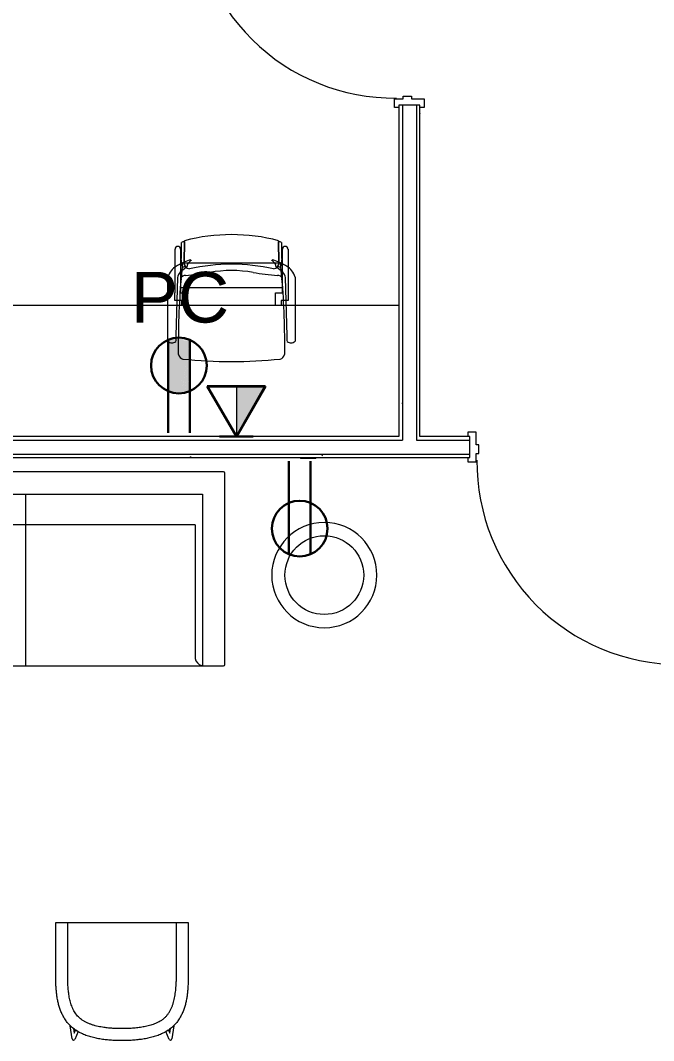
# Model space of a CAD drawing. Header units: inches. Extents: x 1076 to 2563, y 349 to 2134.
# Drawn here: x 1656.5 to 1769.1, y 1560.4 to 1741.7 of the extents above; entities that cross this region are included whole.
import ezdxf

# ---------------------------------------------------------------- set-up
doc = ezdxf.new("R2010")
doc.units = ezdxf.units.IN
doc.header["$MEASUREMENT"] = 0
for name, color, linetype, lineweight in [('A-ANNO-NOTE', 131, 'Continuous', 30), ('A-DOOR', 31, 'Continuous', 13), ('A-WALL', 113, 'Continuous', 13), ('A-WALL-PATT', 111, 'Continuous', 13), ('E-ELEC-FIXT', 91, 'Continuous', 9), ('I-FURN', 30, 'Continuous', 9), ('I-WALL', 2, 'Continuous', 13), ('Q-CASE', 31, 'Continuous', 13)]:
    doc.layers.add(name, color=color, linetype=linetype, lineweight=lineweight)
doc.styles.add('Swis721 Lt BT', font='swissl.ttf', dxfattribs={"height": 9})
pattern_1 = [(0, (0, 0), (30.72, 7.68), [1.267, -21.773, 1.267, -21.773, -122.88]), (0, (0, 0), (30.72, 7.68), [-46.08, 1.267, -44.813, 1.267, -21.773, -53.76]), (0, (0, 0), (30.72, 7.68), [-115.2, 1.267, -14.093, 1.267, -37.133]), (120, (11.52, 3.84), (-22.011075, 22.7643), [1.267, -21.773, 1.267, -21.773, -122.88]), (120, (11.52, 3.84), (-22.011075, 22.7643), [-46.08, 1.267, -44.813, 1.267, -21.773, -53.76]), (120, (11.52, 3.84), (-22.011075, 22.7643), [-115.2, 1.267, -14.093, 1.267, -37.133]), (240, (15.36, 19.2), (-8.708925, -30.4443), [1.267, -21.773, 1.267, -21.773, -122.88]), (240, (15.36, 19.2), (-8.708925, -30.4443), [-46.08, 1.267, -44.813, 1.267, -21.773, -53.76]), (240, (15.36, 19.2), (-8.708925, -30.4443), [-115.2, 1.267, -14.093, 1.267, -37.133])]

# ---------------------------------------------------------------- blocks, each defined once
blk = doc.blocks.new('Casework 14 - Casework 1-7590138-Level XX  POWER _ SIGNAL')
at = {"layer": 'Q-CASE', "lineweight": 9}
for p, q in [((1555.35, 1691.07), (1540.73, 1691.07)), ((1571.12, 1691.07), (1555.35, 1691.07)), ((1572.71, 1691.07), (1571.12, 1691.07)), ((1573.2, 1691.07), (1572.71, 1691.07)), ((1590.91, 1691.07), (1573.2, 1691.07)), ((1591.69, 1691.07), (1590.93, 1691.07)), ((1592.18, 1691.07), (1591.69, 1691.07)), ((1593.77, 1691.07), (1592.18, 1691.07)), ((1625.73, 1691.07), (1593.77, 1691.07)), ((1627.32, 1691.07), (1625.73, 1691.07)), ((1627.8, 1691.07), (1627.32, 1691.07)), ((1646.3, 1691.07), (1627.8, 1691.07)), ((1646.79, 1691.07), (1646.3, 1691.07)), ((1648.38, 1691.07), (1646.79, 1691.07)), ((1682.73, 1691.07), (1648.38, 1691.07)), ((1684.32, 1691.07), (1682.73, 1691.07)), ((1684.8, 1691.07), (1684.32, 1691.07)), ((1703.3, 1691.07), (1684.8, 1691.07)), ((1703.79, 1691.07), (1703.3, 1691.07)), ((1705.38, 1691.07), (1703.79, 1691.07)), ((1723.78, 1691.07), (1705.38, 1691.07))]:
    blk.add_line(p, q, dxfattribs=at)
blk = doc.blocks.new('Door - Single - Solid Door-7669387-Level XX  POWER _ SIGNAL')
at = {"layer": 'A-DOOR'}
for p, q in [((-14.01, 38.71), (-12.63, 38.71)), ((-14.01, 2.71), (-14.01, 38.71)), ((-12.63, 38.71), (-12.63, 2.71)), ((-12.63, 2.71), (-14.01, 2.71))]:
    blk.add_line(p, q, dxfattribs=at)
at = {"layer": 'A-DOOR', "lineweight": 9}
for p, q in [((-15.63, 2.71), (-15.63, 1.96)), ((-14.13, 2.71), (-15.63, 2.71)), ((-14.13, 1.21), (-14.13, 2.71)), ((23.62, 2.71), (22.12, 2.71)), ((22.12, 2.71), (22.12, 1.21)), ((23.62, 1.96), (23.62, 2.71)), ((-13.63, 1.21), (-14.13, 1.21)), ((-13.63, -0.29), (-13.63, 1.21)), ((22.12, 1.21), (21.62, 1.21)), ((21.62, 1.21), (21.62, -0.29)), ((-15.63, -1.79), (-15.63, -2.54)), ((-14.13, -2.54), (-14.13, -0.29)), ((-14.13, -0.29), (-13.63, -0.29)), ((21.62, -0.29), (22.12, -0.29)), ((22.12, -0.29), (22.12, -2.54)), ((23.62, -2.54), (23.62, -1.79)), ((-15.63, -2.54), (-14.13, -2.54)), ((22.12, -2.54), (23.62, -2.54))]:
    blk.add_line(p, q, dxfattribs=at)
blk.add_arc((-14.01, 2.71), 36, 359.5, 90, dxfattribs=at)
blk = doc.blocks.new('Door - Single - Solid Door-V12-Level XX  POWER _ SIGNAL')
at = {"layer": 'A-DOOR', "lineweight": 9}
for p, q in [((-15.63, 2.54), (-14.13, 2.54)), ((-15.63, 1.79), (-15.63, 2.54)), ((-14.13, 2.54), (-14.13, 0.29)), ((22.12, 2.54), (23.62, 2.54)), ((22.12, 0.29), (22.12, 2.54)), ((23.62, 2.54), (23.62, 1.79)), ((-14.13, 0.29), (-13.63, 0.29)), ((-13.63, 0.29), (-13.63, -1.21)), ((21.62, 0.29), (22.12, 0.29)), ((21.62, -1.21), (21.62, 0.29)), ((-14.13, -1.21), (-14.13, -2.71)), ((-13.63, -1.21), (-14.13, -1.21)), ((22.12, -1.21), (21.62, -1.21)), ((22.12, -2.71), (22.12, -1.21)), ((-15.63, -2.71), (-15.63, -1.96)), ((-14.13, -2.71), (-15.63, -2.71)), ((23.62, -2.71), (22.12, -2.71)), ((23.62, -1.96), (23.62, -2.71))]:
    blk.add_line(p, q, dxfattribs=at)
at = {"layer": 'A-DOOR'}
for p, q in [((-12.63, -2.71), (-14.01, -2.71)), ((-14.01, -2.71), (-14.01, -38.71)), ((-12.63, -38.71), (-12.63, -2.71)), ((-14.01, -38.71), (-12.63, -38.71))]:
    blk.add_line(p, q, dxfattribs=at)
at = {"layer": 'A-DOOR', "lineweight": 9}
blk.add_arc((-14.01, -2.71), 36, 270, 0.5, dxfattribs=at)
blk = doc.blocks.new('F-Haworth_Chair_X99-Seminar - X99 Seminar Chair with Glides-V43-Level XX  POWER _ SIGNAL')
at = {"layer": 'I-FURN'}
for p, q in [((-11.32, 5.48), (-11.3, 6.32)), ((-11.32, -5.06), (-11.32, 5.48)), ((-9.92, 6.36), (-9.92, 5.36)), ((9.92, 5.36), (9.92, 6.36)), ((11.3, 6.32), (11.32, 5.48)), ((11.32, 5.48), (11.32, -5.06)), ((-9.92, 5.36), (-9.57, -4.97)), ((9.57, -4.97), (9.92, 5.36)), ((-8.82, -0.89), (-8.82, 0)), ((-7.83, 0), (-7.83, -2.27)), ((7.83, -2.27), (7.83, 0)), ((8.82, 0), (8.82, -0.89)), ((-10.07, -0.89), (-9.71, -0.89)), ((-10.07, -2.27), (-10.07, -0.89)), ((-9.71, -0.89), (-9.2, -0.89)), ((-9.2, -0.89), (-8.82, -0.89)), ((8.82, -0.89), (9.2, -0.89)), ((9.2, -0.89), (9.71, -0.89)), ((9.71, -0.89), (10.07, -0.89)), ((10.07, -0.89), (10.07, -2.27)), ((-10.04, -2.27), (-10.07, -2.27)), ((-10.04, -4.99), (-10.04, -2.27)), ((-9.07, -3.12), (-7.12, -3.12)), ((-9.07, -3.2), (-9.07, -3.12)), ((-8.9, -4.8), (-9.07, -3.2)), ((-9.04, -2.27), (-9.04, -3.12)), ((-7.83, -2.27), (-9.04, -2.27)), ((-9.04, -3.12), (-9.04, -3.43)), ((-9.04, -3.43), (-9.04, -3.62)), ((-9.04, -3.62), (-9.04, -5.99)), ((-7.09, -3.12), (9.07, -3.12)), ((9.04, -2.27), (7.83, -2.27)), ((9.07, -3.2), (8.9, -4.8)), ((9.04, -3.12), (9.04, -2.27)), ((9.04, -3.43), (9.04, -3.12)), ((9.04, -3.62), (9.04, -3.43)), ((9.04, -5.99), (9.04, -3.62)), ((9.07, -3.12), (9.07, -3.2)), ((10.04, -2.27), (10.04, -4.99)), ((10.07, -2.27), (10.04, -2.27)), ((-10.04, -6.81), (-10.04, -5)), ((-8.88, -4.99), (-8.89, -4.91)), ((-8.75, -6.22), (-8.88, -4.99)), ((8.88, -4.99), (8.75, -6.22)), ((8.89, -4.91), (8.88, -4.99)), ((10.04, -5), (10.04, -6.81)), ((-10.04, -10.02), (-10.04, -6.81)), ((-9.13, -5.92), (-8.07, -6.77)), ((-9.04, -5.99), (-9.04, -7.4)), ((-8.68, -6.87), (-8.75, -6.22)), ((-8.62, -7.42), (-8.68, -6.87)), ((-8.61, -6.81), (-8.23, -6.95)), ((-8.03, -6.81), (-7.95, -6.87)), ((7.95, -6.87), (8.03, -6.81)), ((8.07, -6.77), (9.13, -5.92)), ((8.23, -6.95), (8.61, -6.81)), ((8.68, -6.87), (8.62, -7.42)), ((8.75, -6.22), (8.68, -6.87)), ((9.04, -7.4), (9.04, -5.99)), ((10.04, -6.81), (10.04, -10.02)), ((-9.04, -7.4), (-9.04, -10.02)), ((-8.6, -7.6), (-8.62, -7.43)), ((-8.49, -7.6), (-8.56, -7.6)), ((-8.42, -7.57), (-8.34, -11.37)), ((-8.34, -11.52), (-8.42, -7.57)), ((-7.65, -7.6), (-8.4, -7.6)), ((7.65, -7.6), (-7.65, -7.6)), ((-7.18, -7.99), (-7.21, -8.13)), ((7.21, -8.13), (7.18, -7.99)), ((8.4, -7.6), (7.65, -7.6)), ((8.34, -11.37), (8.42, -7.57)), ((8.42, -7.57), (8.34, -11.52)), ((8.56, -7.6), (8.49, -7.6)), ((8.62, -7.43), (8.6, -7.6)), ((9.04, -10.02), (9.04, -7.4))]:
    blk.add_line(p, q, dxfattribs=at)
for centre, radius, start, end in [((-8.21, 8.28), 1.31, 110.0433, 159.9567), ((0, -75.01), 84.96, 84.1475, 95.8525), ((8.21, 8.28), 1.31, 20.0433, 69.9567), ((144.06, 7.32), 153.52, 179.4749, 184.5213), ((-144.06, 7.32), 153.52, 355.4787, 0.5251), ((-10.58, 5.68), 0.956, 45.8901, 138.1099), ((10.58, 5.68), 0.956, 41.8901, 134.1099), ((-7.87, -3.92), 3.63, 198.1789, 238.0478), ((-8.18, -4.9), 1.39, 182.8013, 227.1078), ((-8.24, -4.59), 0.763, 194.2338, 275.7662), ((-11.32, -48.08), 42.84, 79.9767, 85.7699), ((11.32, -48.08), 42.84, 94.2301, 100.0233), ((8.24, -4.59), 0.763, 264.2338, 345.7662), ((8.18, -4.9), 1.39, 312.8922, 357.1987), ((7.87, -3.92), 3.63, 301.9522, 341.8211), ((-4.71, 1.15), 9.61, 238.0478, 243.9964), ((-5.2, -7.86), 3.74, 170.0936, 184.0143), ((-8.28, -7.33), 0.613, 122.5427, 170.0936), ((-7.37, -7.55), 1.05, 95.9554, 181.1786), ((-7.37, -7.55), 1.05, 145.2002, 181.1786), ((-6.55, -6.76), 1.38, 185.0878, 212.4248), ((0, 26.49), 33.83, 257.2285, 282.7715), ((0, 15.97), 22.19, 259.9767, 280.0233), ((7.37, -7.55), 1.05, 358.8214, 84.0446), ((6.55, -6.76), 1.38, 327.5752, 354.9122), ((7.37, -7.55), 1.05, 358.8214, 34.7998), ((8.28, -7.33), 0.613, 9.9064, 57.4573), ((5.2, -7.86), 3.74, 355.9857, 9.9064), ((4.71, 1.15), 9.61, 296.0036, 301.9522), ((-36.06, -10.03), 27.2, 357.4882, 4.0143), ((-4.71, 1.15), 9.61, 243.9964, 246.4906), ((-4.71, 1.15), 9.61, 246.6393, 247.073), ((-4.71, 1.15), 9.61, 247.2631, 254.9334), ((-6.55, -6.76), 1.38, 214.0187, 242.9497), ((6.55, -6.76), 1.38, 297.0503, 325.9813), ((4.71, 1.15), 9.61, 285.0666, 292.7369), ((4.71, 1.15), 9.61, 292.927, 293.3607), ((4.71, 1.15), 9.61, 293.5094, 296.0036), ((36.06, -10.03), 27.2, 175.9857, 182.5118), ((-9.54, -10.02), 0.498, 180, 0), ((9.54, -10.02), 0.498, 180, 0), ((0, 20.73), 33.17, 254.4478, 255.4234), ((0, 20.29), 32.89, 255.304, 284.6925), ((0, 20.73), 33.17, 284.5766, 285.5522)]:
    blk.add_arc(centre, radius, start, end, dxfattribs=at)
blk = doc.blocks.new('Seating-Lounge_Sofa-Teknion-STLA_Infinito-R2014 - Three Seater-7396174-Level XX  POWER _ SIGNAL')
at = {"layer": 'I-FURN'}
for p, q in [((-51, 17.01), (-51, -17.01)), ((50.75, 17.26), (-50.75, 17.26)), ((51, -17.01), (51, 17.01)), ((-47, 13.26), (47, 13.26)), ((-47, -17.26), (-47, 13.26)), ((-15.6, -17.26), (-15.6, 13.26)), ((15.6, -17.26), (15.6, 13.26)), ((47, 13.26), (47, -17.26)), ((-45.69, 7.84), (-45.69, -15.91)), ((45.69, 7.84), (-45.69, 7.84)), ((45.69, 7.84), (45.69, -15.91)), ((-50.75, -17.26), (50.75, -17.26))]:
    blk.add_line(p, q, dxfattribs=at)
for centre, radius, start, end in [((-50.75, 17.01), 0.25, 90, 180), ((50.75, 17.01), 0.25, 360, 90), ((-47.44, -15.51), 1.8, 289.8454, 347.1609), ((47.44, -15.51), 1.8, 192.8391, 250.1546), ((-50.75, -17.01), 0.25, 180, 270), ((50.75, -17.01), 0.25, 270, 360)]:
    blk.add_arc(centre, radius, start, end, dxfattribs=at)
blk = doc.blocks.new('Seating-Chair-Teknion-BBTCS_Tulip-R2013 - Sled Work Chair-7383291-Level XX  POWER _ SIGNAL')
at = {"layer": 'I-FURN'}
for p, q in [((-11.75, 0), (-11.75, 10.5)), ((-11.75, 10.5), (11.75, 10.5)), ((-9.62, 0), (-9.62, 10.5)), ((9.63, 10.5), (9.63, 0)), ((11.75, 10.5), (11.75, 0)), ((-8.84, -10.2), (-9.19, -7.85)), ((-8.6, -8.34), (-8.48, -9.18)), ((-8.48, -9.18), (-8.23, -8.57)), ((-7.8, -8.86), (-8.38, -10.29)), ((-8.23, -8.57), (-7.8, -8.86)), ((7.8, -8.86), (8.23, -8.57)), ((8.38, -10.29), (7.8, -8.86)), ((8.23, -8.57), (8.48, -9.18)), ((8.48, -9.18), (8.6, -8.34)), ((9.19, -7.85), (8.84, -10.2))]:
    blk.add_line(p, q, dxfattribs=at)
for centre, radius, start, end in [((-2.42, -0.37), 10.09, 227.8649, 232.2029), ((2.42, -0.37), 10.09, 307.7971, 312.1351), ((-8.59, -10.15), 0.253, 189.7663, 326.4154), ((8.59, -10.15), 0.253, 213.5846, 350.2337)]:
    blk.add_arc(centre, radius, start, end, dxfattribs=at)
for points, knots in [([(-8.81, -8.21), (-9, -8.04), (-9.37, -7.69), (-9.85, -7.13), (-10.2, -6.61), (-10.45, -6.17), (-10.62, -5.84), (-10.78, -5.5), (-10.92, -5.15), (-11.05, -4.8), (-11.16, -4.44), (-11.26, -4.08), (-11.38, -3.6), (-11.48, -3.11), (-11.56, -2.62), (-11.62, -2.12), (-11.69, -1.5), (-11.73, -0.75), (-11.75, -0.25), (-11.75, 0)], [-1, -1, -1, -1, -0.916667, -0.833333, -0.75, -0.708333, -0.666667, -0.625, -0.583333, -0.541667, -0.5, -0.458333, -0.416667, -0.333333, -0.291667, -0.25, -0.166667, -0.083333, 0, 0, 0, 0]), ([(-7.2, -6.77), (-7.45, -6.58), (-7.79, -6.26), (-8.18, -5.78), (-8.44, -5.39), (-8.63, -5.05), (-8.76, -4.77), (-8.89, -4.49), (-9.02, -4.13), (-9.16, -3.68), (-9.28, -3.23), (-9.4, -2.63), (-9.51, -1.87), (-9.59, -0.94), (-9.62, -0.32), (-9.62, 0)], [-1, -1, -1, -1, -0.875, -0.8125, -0.75, -0.6875, -0.65625, -0.625, -0.5625, -0.5, -0.4375, -0.375, -0.25, -0.125, 0, 0, 0, 0]), ([(7.2, -6.77), (7.35, -6.66), (7.62, -6.42), (7.97, -6.05), (8.24, -5.7), (8.43, -5.4), (8.57, -5.17), (8.69, -4.94), (8.84, -4.61), (9, -4.2), (9.16, -3.69), (9.29, -3.17), (9.39, -2.65), (9.48, -2.12), (9.54, -1.59), (9.6, -0.89), (9.62, -0.35), (9.63, 0)], [0, 0, 0, 0, 0.071429, 0.142857, 0.214286, 0.25, 0.285714, 0.321429, 0.357143, 0.428571, 0.5, 0.571429, 0.642857, 0.714286, 0.785714, 0.857143, 1, 1, 1, 1]), ([(11.75, 0), (11.75, -0.25), (11.73, -0.75), (11.68, -1.5), (11.61, -2.24), (11.52, -2.86), (11.43, -3.35), (11.35, -3.72), (11.26, -4.08), (11.16, -4.44), (11.05, -4.8), (10.92, -5.15), (10.78, -5.5), (10.57, -5.95), (10.27, -6.5), (9.85, -7.13), (9.37, -7.69), (9, -8.04), (8.81, -8.21)], [-1, -1, -1, -1, -0.916667, -0.833333, -0.75, -0.666667, -0.625, -0.583333, -0.541667, -0.5, -0.458333, -0.416667, -0.375, -0.333333, -0.25, -0.166667, -0.083333, 0, 0, 0, 0]), ([(0, -8.37), (-0.27, -8.38), (-0.68, -8.37), (-1.22, -8.35), (-1.61, -8.33), (-2.01, -8.3), (-2.41, -8.27), (-2.81, -8.22), (-3.25, -8.16), (-3.74, -8.09), (-4.26, -7.98), (-4.78, -7.86), (-5.21, -7.73), (-5.55, -7.61), (-5.88, -7.49), (-6.29, -7.31), (-6.75, -7.06), (-7.05, -6.87), (-7.2, -6.77)], [-1, -1, -1, -1, -0.892857, -0.839286, -0.785714, -0.732143, -0.678571, -0.625, -0.571429, -0.5, -0.428571, -0.357143, -0.285714, -0.25, -0.214286, -0.142857, -0.071429, 0, 0, 0, 0]), ([(7.2, -6.77), (6.94, -6.95), (6.55, -7.19), (5.98, -7.45), (5.55, -7.62), (5.1, -7.76), (4.5, -7.93), (3.74, -8.09), (2.81, -8.23), (1.88, -8.32), (0.95, -8.36), (0.32, -8.38), (0, -8.37)], [-1, -1, -1, -1, -0.875, -0.8125, -0.75, -0.6875, -0.625, -0.5, -0.375, -0.25, -0.125, 0, 0, 0, 0]), ([(0, -10.5), (-0.31, -10.5), (-0.94, -10.49), (-1.87, -10.45), (-2.79, -10.37), (-3.55, -10.27), (-4.16, -10.17), (-4.62, -10.08), (-5.07, -9.98), (-5.52, -9.85), (-5.96, -9.72), (-6.4, -9.57), (-6.84, -9.4), (-7.25, -9.2), (-7.66, -8.99), (-8.19, -8.67), (-8.57, -8.4), (-8.81, -8.21)], [-1, -1, -1, -1, -0.9, -0.8, -0.7, -0.6, -0.55, -0.5, -0.45, -0.4, -0.35, -0.3, -0.25, -0.2, -0.15, -0.1, 0, 0, 0, 0]), ([(8.81, -8.21), (8.57, -8.4), (8.19, -8.67), (7.66, -8.99), (7.25, -9.2), (6.84, -9.4), (6.4, -9.57), (5.96, -9.72), (5.52, -9.85), (5.07, -9.98), (4.62, -10.08), (4.16, -10.17), (3.7, -10.25), (3.25, -10.31), (2.64, -10.38), (1.87, -10.45), (0.94, -10.49), (0.31, -10.5), (0, -10.5)], [-1, -1, -1, -1, -0.9, -0.85, -0.8, -0.75, -0.7, -0.65, -0.6, -0.55, -0.5, -0.45, -0.4, -0.35, -0.3, -0.2, -0.1, 0, 0, 0, 0])]:
    blk.add_open_spline(points, degree=3, knots=knots, dxfattribs=at)
blk = doc.blocks.new('Haworth_Bong_Table - Bong-7393705-Level XX  POWER _ SIGNAL')
at = {"layer": 'I-FURN'}
blk.add_circle((0, 0), 7, dxfattribs=at)
for start, end in [(360, 180), (180, 360)]:
    blk.add_arc((0, 0), 9.35, start, end, dxfattribs=at)
blk = doc.blocks.new('PS - Power Device _Wall Base_ - Duplex-V67-Level XX  POWER _ SIGNAL')
at = {"layer": 'E-ELEC-FIXT'}
for p, q in [((2239.39, 885.76), (2242.14, 885.76)), ((2239.39, 885.76), (2239.39, 885.58)), ((2242.14, 885.58), (2242.14, 885.76))]:
    blk.add_line(p, q, dxfattribs=at)

msp = doc.modelspace()

# ---------------------------------------------------------------- hatches: boundary and pattern name
at = {"layer": 'A-ANNO-NOTE', "lineweight": 9}
for points in [[(1682.8, 1675.84), (1686.63, 1684.91), (1682.8, 1684.93), (1682.8, 1678.8)], [(1682.89, 1675.81), (1686.63, 1684.91), (1682.8, 1675.84)], [(1686.63, 1684.91), (1683.54, 1685.2), (1682.89, 1684.97)], [(1682.98, 1675.77), (1686.63, 1684.91), (1682.89, 1675.81)], [(1683.07, 1675.74), (1686.63, 1684.91), (1682.98, 1675.77)], [(1683.16, 1675.71), (1686.63, 1684.91), (1683.07, 1675.74)], [(1683.26, 1675.68), (1686.63, 1684.91), (1683.16, 1675.71)], [(1683.35, 1675.65), (1686.63, 1684.91), (1683.26, 1675.68)], [(1683.45, 1675.62), (1686.63, 1684.91), (1683.35, 1675.65)], [(1683.54, 1675.6), (1686.63, 1684.91), (1683.45, 1675.62)], [(1683.54, 1685.2), (1685.79, 1685.22), (1683.93, 1685.29)], [(1686.63, 1684.91), (1685.79, 1685.22), (1683.54, 1685.2)], [(1683.64, 1675.58), (1686.63, 1684.91), (1683.54, 1675.6)], [(1683.73, 1675.56), (1686.63, 1684.91), (1683.64, 1675.58)], [(1683.83, 1675.54), (1686.63, 1684.91), (1683.73, 1675.56)], [(1683.93, 1675.52), (1686.63, 1684.91), (1683.83, 1675.54)], [(1685.79, 1685.22), (1685.01, 1685.34), (1683.93, 1685.29)], [(1684.03, 1675.51), (1686.63, 1684.91), (1683.93, 1675.52)], [(1684.12, 1675.49), (1686.63, 1684.91), (1684.03, 1675.51)], [(1684.22, 1675.48), (1686.63, 1684.91), (1684.12, 1675.49)], [(1684.32, 1675.47), (1686.63, 1684.91), (1684.22, 1675.48)], [(1684.42, 1675.47), (1686.63, 1684.91), (1684.32, 1675.47)], [(1684.52, 1675.46), (1686.63, 1684.91), (1684.42, 1675.47)], [(1684.61, 1675.46), (1686.63, 1684.91), (1684.52, 1675.46)], [(1684.71, 1675.46), (1686.63, 1684.91), (1684.61, 1675.46)], [(1684.71, 1675.46), (1684.81, 1675.46), (1686.63, 1684.91), (1685.39, 1678.8)], [(1684.81, 1675.46), (1684.91, 1675.46), (1686.63, 1684.91), (1685.45, 1678.8)], [(1684.91, 1675.46), (1685.01, 1675.47), (1686.63, 1684.91), (1685.52, 1678.8)], [(1685.01, 1675.47), (1685.11, 1675.47), (1686.63, 1684.91), (1685.58, 1678.8)], [(1685.11, 1675.47), (1685.2, 1675.48), (1686.63, 1684.91), (1685.64, 1678.8)], [(1685.2, 1675.48), (1685.3, 1675.49), (1686.63, 1684.91), (1685.71, 1678.8)], [(1685.3, 1675.49), (1685.4, 1675.51), (1686.63, 1684.91), (1685.77, 1678.8)], [(1685.4, 1675.51), (1685.5, 1675.52), (1686.63, 1684.91), (1685.83, 1678.8)], [(1685.5, 1675.52), (1685.59, 1675.54), (1686.63, 1684.91), (1685.89, 1678.8)], [(1685.59, 1675.54), (1685.69, 1675.56), (1686.63, 1684.91), (1685.95, 1678.8)], [(1685.69, 1675.56), (1685.79, 1675.58), (1686.63, 1684.91), (1686.02, 1678.8)], [(1685.79, 1675.58), (1685.88, 1675.6), (1686.63, 1684.91), (1686.08, 1678.8)], [(1685.88, 1675.6), (1685.98, 1675.62), (1686.63, 1684.91), (1686.14, 1678.8)], [(1685.98, 1675.62), (1686.07, 1675.65), (1686.63, 1684.91), (1686.2, 1678.8)], [(1686.07, 1675.65), (1686.17, 1675.68), (1686.63, 1684.91), (1686.26, 1678.8)], [(1686.17, 1675.68), (1686.26, 1675.71), (1686.63, 1684.91), (1686.32, 1678.8)], [(1686.26, 1675.71), (1686.35, 1675.74), (1686.63, 1684.91), (1686.38, 1678.8)], [(1686.35, 1675.74), (1686.45, 1675.77), (1686.63, 1684.91), (1686.45, 1678.8)], [(1686.45, 1675.77), (1686.54, 1675.81), (1686.63, 1684.91), (1686.51, 1678.8)], [(1686.54, 1675.81), (1686.63, 1675.84), (1686.63, 1684.91), (1686.57, 1678.8)], [(1694.95, 1667.72), (1700.1, 1676.66), (1694.95, 1676.66)]]:
    msp.add_hatch(color=256, dxfattribs=at).paths.add_polyline_path(points, flags=0)
at = {"layer": 'A-WALL-PATT', "lineweight": 9}
h = msp.add_hatch(dxfattribs=at)
h.set_pattern_fill('FP_1', color=256, style=0, pattern_type=2)
h.set_pattern_definition(pattern_1)
h.paths.add_polyline_path([(1724.41, 1667.79), (1724.41, 1726.67), (1723.78, 1726.67), (1723.78, 1667.79)], flags=0)
h.paths.add_polyline_path([(1723.78, 1765.17), (1724.41, 1765.17), (1724.41, 1770.7), (1723.78, 1770.7), (1723.78, 1768.41)], flags=0)
h = msp.add_hatch(dxfattribs=at)
h.set_pattern_fill('FP_1', color=256, style=0, pattern_type=2)
h.set_pattern_definition(pattern_1)
h.paths.add_polyline_path([(1726.91, 1667.79), (1727.53, 1667.79), (1727.53, 1726.67), (1726.91, 1726.67), (1726.91, 1691.07)], flags=0)
h.paths.add_polyline_path([(1727.53, 1765.17), (1727.53, 1770.7), (1726.91, 1770.7), (1726.91, 1765.17)], flags=0)
h = msp.add_hatch(dxfattribs=at)
h.set_pattern_fill('FP_1', color=256, style=0, pattern_type=2)
h.set_pattern_definition(pattern_1)
h.paths.add_polyline_path([(1784.94, 1667.17), (1784.94, 1667.79), (1774.91, 1667.79), (1774.91, 1667.17), (1784.42, 1667.17)], flags=0)
h.paths.add_polyline_path([(1591.14, 1667.17), (1724.41, 1667.17), (1724.41, 1667.79), (1563.12, 1667.79), (1563.75, 1667.17), (1566.41, 1667.17)], flags=0)
h.paths.add_polyline_path([(1736.41, 1667.17), (1736.41, 1667.79), (1726.91, 1667.79), (1726.91, 1667.17), (1727.53, 1667.17)], flags=0)
h = msp.add_hatch(dxfattribs=at)
h.set_pattern_fill('FP_1', color=256, style=0, pattern_type=2)
h.set_pattern_definition(pattern_1)
h.paths.add_polyline_path([(1774.91, 1664.04), (1784.94, 1664.04), (1784.94, 1664.15), (1784.42, 1664.67), (1774.91, 1664.67)], flags=0)
h.paths.add_polyline_path([(1692.64, 1664.04), (1736.41, 1664.04), (1736.41, 1664.67), (1560, 1664.67), (1560, 1664.04), (1664.42, 1664.04)], flags=0)

# ---------------------------------------------------------------- linework, layer by layer
at = {"layer": 'A-ANNO-NOTE'}
for p, q in [((1682.8, 1668.45), (1682.8, 1684.97)), ((1682.8, 1668.45), (1682.8, 1684.97)), ((1686.63, 1668.45), (1686.63, 1684.97)), ((1694.91, 1667.79), (1689.75, 1676.72)), ((1689.75, 1676.72), (1700.06, 1676.72)), ((1694.95, 1667.72), (1689.79, 1676.66)), ((1689.79, 1676.66), (1700.1, 1676.66)), ((1694.91, 1667.79), (1700.06, 1676.72)), ((1694.95, 1667.72), (1700.1, 1676.66)), ((1697.91, 1667.79), (1691.91, 1667.79)), ((1704.25, 1663.39), (1704.25, 1646.86)), ((1708.08, 1663.39), (1708.08, 1646.86)), ((1708.08, 1663.39), (1708.08, 1646.86))]:
    msp.add_line(p, q, dxfattribs=at)
at = {"layer": 'A-ANNO-NOTE', "lineweight": 9}
for p, q in [((1682.8, 1684.93), (1682.8, 1675.84)), ((1686.63, 1675.84), (1686.63, 1684.91)), ((1694.95, 1667.72), (1700.1, 1676.66)), ((1700.1, 1676.66), (1694.95, 1676.66)), ((1694.95, 1676.66), (1694.95, 1667.72))]:
    msp.add_line(p, q, dxfattribs=at)
at = {"layer": 'A-ANNO-NOTE'}
for centre in [(1684.71, 1680.41), (1706.17, 1651.43)]:
    msp.add_circle(centre, 4.95, dxfattribs=at)
at = {"layer": 'A-ANNO-NOTE', "lineweight": 9}
for centre, radius, start, end in [((1684.69, 1680.85), 4.5, 64.5156, 114.9234), ((1684.71, 1680.41), 4.95, 247.2244, 292.7756)]:
    msp.add_arc(centre, radius, start, end, dxfattribs=at)
at = {"layer": 'A-WALL'}
for p, q in [((1724.41, 1726.67), (1724.41, 1667.17)), ((1726.91, 1726.67), (1726.91, 1667.17)), ((1563.75, 1667.17), (1724.41, 1667.17)), ((1726.91, 1667.17), (1736.41, 1667.17)), ((1562.71, 1664.67), (1736.41, 1664.67))]:
    msp.add_line(p, q, dxfattribs=at)
at = {"layer": 'I-WALL'}
for p, q in [((1727.53, 1726.67), (1723.78, 1726.67)), ((1723.78, 1726.67), (1723.78, 1667.79)), ((1727.53, 1667.79), (1727.53, 1726.67)), ((1723.78, 1667.79), (1564.01, 1667.79)), ((1736.41, 1667.79), (1727.53, 1667.79)), ((1736.41, 1664.04), (1736.41, 1667.79)), ((1560, 1664.04), (1736.41, 1664.04))]:
    msp.add_line(p, q, dxfattribs=at)

# ---------------------------------------------------------------- block references
at = {"layer": 'A-DOOR'}
for name, p, rotation in [('Door - Single - Solid Door-V12-Level XX  POWER _ SIGNAL', (1725.75, 1749.91), 270), ('Door - Single - Solid Door-7669387-Level XX  POWER _ SIGNAL', (1759.65, 1666.01), 180)]:
    msp.add_blockref(name, p, dxfattribs=dict(at, rotation=rotation))
at = {"layer": 'E-ELEC-FIXT', "rotation": 180}
msp.add_blockref('PS - Power Device _Wall Base_ - Duplex-V67-Level XX  POWER _ SIGNAL', (3948.43, 2549.62), dxfattribs=at)
at = {"layer": 'I-FURN'}
for name, p, rotation in [('F-Haworth_Chair_X99-Seminar - X99 Seminar Chair with Glides-V43-Level XX  POWER _ SIGNAL', (1694.05, 1691.07), 180), ('Haworth_Bong_Table - Bong-7393705-Level XX  POWER _ SIGNAL', (1710.54, 1643.17), 90.00000000000024)]:
    msp.add_blockref(name, p, dxfattribs=dict(at, rotation=rotation))
for name, p in [('Seating-Lounge_Sofa-Teknion-STLA_Infinito-R2014 - Three Seater-7396174-Level XX  POWER _ SIGNAL', (1641.89, 1644.28)), ('Seating-Chair-Teknion-BBTCS_Tulip-R2013 - Sled Work Chair-7383291-Level XX  POWER _ SIGNAL', (1674.59, 1570.95))]:
    msp.add_blockref(name, p, dxfattribs=at)
at = {"layer": 'Q-CASE', "lineweight": 9}
msp.add_blockref('Casework 14 - Casework 1-7590138-Level XX  POWER _ SIGNAL', (0, 0), dxfattribs=at)

# ---------------------------------------------------------------- texts
at = {"layer": 'A-ANNO-NOTE', "lineweight": 9, "insert": (1676.17, 1697.05), "char_height": 9, "width": 19.998, "attachment_point": 1, "style": 'Swis721 Lt BT'}
msp.add_mtext('PC', dxfattribs=at)

doc.saveas('drawing.dxf')
